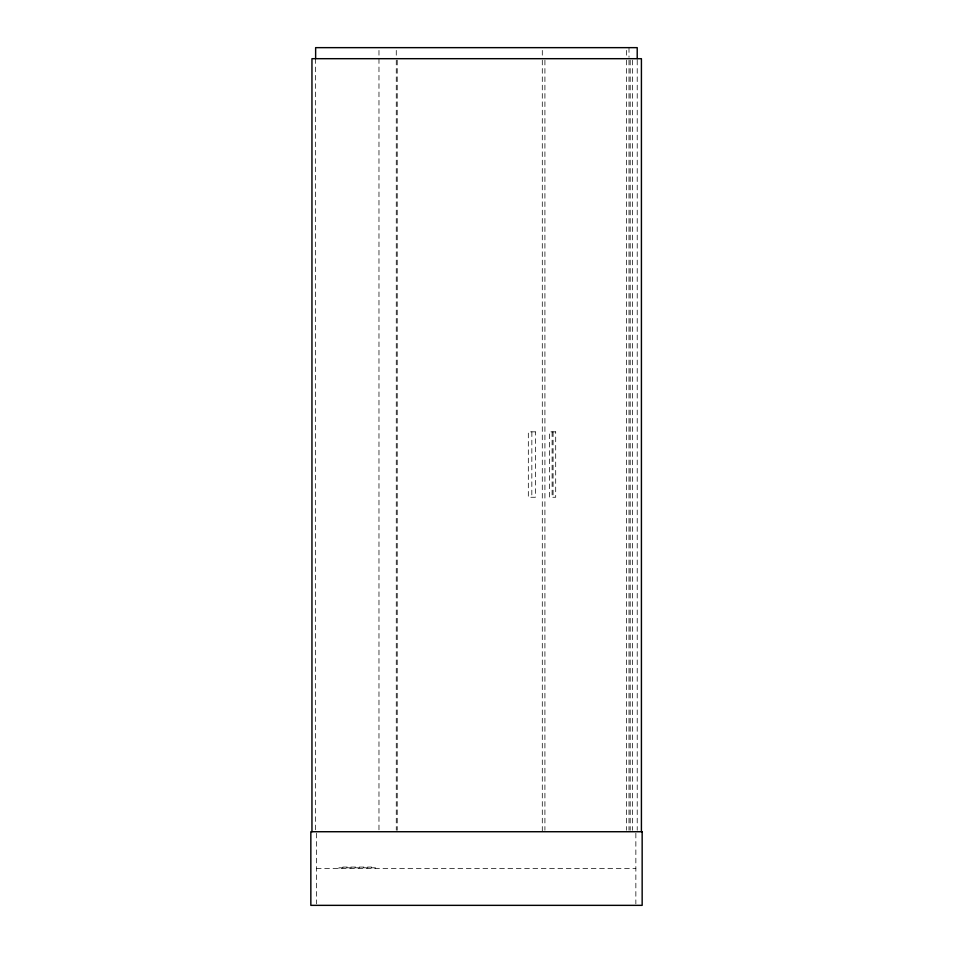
<?xml version="1.0" encoding="UTF-8"?>
<svg xmlns="http://www.w3.org/2000/svg" width="953" height="953" viewBox="0 0 953 953"><rect width="100%" height="100%" fill="white"/><g stroke="black" fill="none" stroke-linecap="round" stroke-linejoin="round"><path stroke-width="0.71" stroke-dasharray="4.76 3.57" d="M316.372 868.54L635.854 868.54M637.212 60.182L637.212 830.242M635.854 833.196L635.854 903.873M632.589 60.182L632.589 830.242M630.183 60.182L630.183 830.242M629.004 47.65L629.004 57.311M629.004 60.182L629.004 830.242M626.597 50.414L626.597 57.311M626.597 60.182L626.597 830.242M553.074 431.84L553.074 497.252M552.109 431.84L552.109 497.252M544.913 60.182L544.913 830.242M542.293 50.414L542.293 57.311M542.293 60.182L542.293 831.731M531.857 431.84L531.822 497.252M397.222 60.182L397.222 830.242M396.269 50.414L396.269 57.311M396.269 60.182L396.269 830.242M378.972 50.414L378.972 57.311M378.972 58.693L378.972 830.242M375.506 868.54L375.506 867.802L338.875 867.802L338.875 868.54M371.515 867.802L371.515 867.063L342.866 867.063L342.866 867.802M316.372 833.196L316.372 903.873M315.634 58.693L315.634 830.242M535.36 431.84L528.319 431.84L528.319 497.252L535.36 497.252L535.36 431.84M555.694 431.84L549.488 431.84L549.488 497.252L555.694 497.252L555.694 431.84"/><path stroke-width="1.43" d="M641.417 831.731L641.417 58.693L311.953 58.693L311.953 831.731M637.212 58.693L637.212 47.65L315.634 47.65L315.634 58.693M642.155 831.731L310.845 831.731L310.845 905.35L642.155 905.35L642.155 831.731"/></g></svg>
